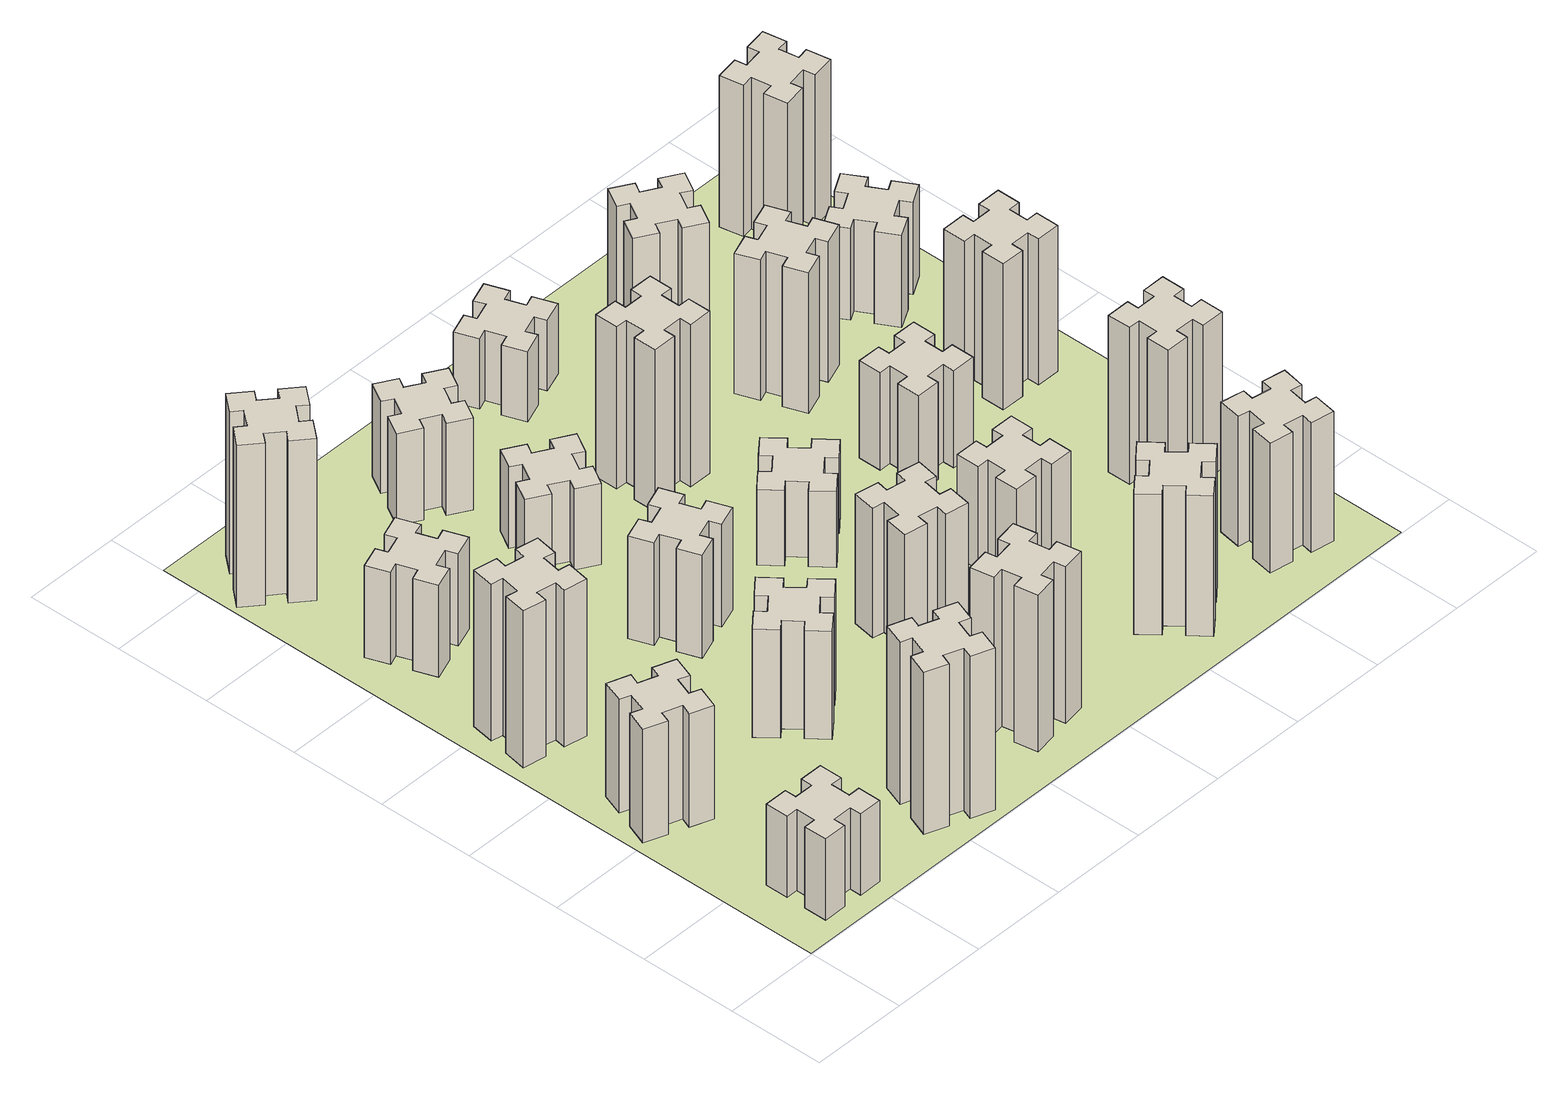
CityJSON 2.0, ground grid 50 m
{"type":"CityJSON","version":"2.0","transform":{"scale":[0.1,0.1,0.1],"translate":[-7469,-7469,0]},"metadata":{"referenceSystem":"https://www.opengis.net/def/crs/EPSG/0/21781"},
"CityObjects":{
"building1":{"type":"Building","attributes":{"class":"1000","function":"1000","usage":"1000","yearOfConstruction":2016,"roofType":"1000","measuredHeight":45,"storeysAboveGround":30,"storeysBelowGround":0},"geometry":[{"type":"Solid","lod":"1","boundaries":[[[[0,1,2,3,4,5,6,7,8,9,10,11,12,13,14,15,16,17,18,19]],[[17,16,20,21]],[[16,15,22,20]],[[15,14,23,22]],[[14,13,24,23]],[[13,12,25,24]],[[12,11,26,25]],[[11,10,27,26]],[[10,9,28,27]],[[9,8,29,28]],[[8,7,30,29]],[[7,6,31,30]],[[6,5,32,31]],[[5,4,33,32]],[[4,3,34,33]],[[3,2,35,34]],[[2,1,36,35]],[[1,0,37,36]],[[0,19,38,37]],[[19,18,39,38]],[[18,17,21,39]],[[24,25,26,27,28,29,30,31,32,33,34,35,36,37,38,39,21,20,22,23]]]]}]},
"building2":{"type":"Building","attributes":{"class":"1000","function":"1000","usage":"1000","yearOfConstruction":2016,"roofType":"1000","measuredHeight":63,"storeysAboveGround":30,"storeysBelowGround":0},"geometry":[{"type":"Solid","lod":"1","boundaries":[[[[40,41,42,43,44,45,46,47,48,49,50,51,52,53,54,55,56,57,58,59]],[[57,56,60,61]],[[56,55,62,60]],[[55,54,63,62]],[[54,53,64,63]],[[53,52,65,64]],[[52,51,66,65]],[[51,50,67,66]],[[50,49,68,67]],[[49,48,69,68]],[[48,47,70,69]],[[47,46,71,70]],[[46,45,72,71]],[[45,44,73,72]],[[44,43,74,73]],[[43,42,75,74]],[[42,41,76,75]],[[41,40,77,76]],[[40,59,78,77]],[[59,58,79,78]],[[58,57,61,79]],[[64,65,66,67,68,69,70,71,72,73,74,75,76,77,78,79,61,60,62,63]]]]}]},
"building3":{"type":"Building","attributes":{"class":"1000","function":"1000","usage":"1000","yearOfConstruction":2016,"roofType":"1000","measuredHeight":87,"storeysAboveGround":30,"storeysBelowGround":0},"geometry":[{"type":"Solid","lod":"1","boundaries":[[[[80,81,82,83,84,85,86,87,88,89,90,91,92,93,94,95,96,97,98,99]],[[97,96,100,101]],[[96,95,102,100]],[[95,94,103,102]],[[94,93,104,103]],[[93,92,105,104]],[[92,91,106,105]],[[91,90,107,106]],[[90,89,108,107]],[[89,88,109,108]],[[88,87,110,109]],[[87,86,111,110]],[[86,85,112,111]],[[85,84,113,112]],[[84,83,114,113]],[[83,82,115,114]],[[82,81,116,115]],[[81,80,117,116]],[[80,99,118,117]],[[99,98,119,118]],[[98,97,101,119]],[[104,105,106,107,108,109,110,111,112,113,114,115,116,117,118,119,101,100,102,103]]]]}]},
"building4":{"type":"Building","attributes":{"class":"1000","function":"1000","usage":"1000","yearOfConstruction":2016,"roofType":"1000","measuredHeight":51,"storeysAboveGround":30,"storeysBelowGround":0},"geometry":[{"type":"Solid","lod":"1","boundaries":[[[[120,121,122,123,124,125,126,127,128,129,130,131,132,133,134,135,136,137,138,139]],[[137,136,140,141]],[[136,135,142,140]],[[135,134,143,142]],[[134,133,144,143]],[[133,132,145,144]],[[132,131,146,145]],[[131,130,147,146]],[[130,129,148,147]],[[129,128,149,148]],[[128,127,150,149]],[[127,126,151,150]],[[126,125,152,151]],[[125,124,153,152]],[[124,123,154,153]],[[123,122,155,154]],[[122,121,156,155]],[[121,120,157,156]],[[120,139,158,157]],[[139,138,159,158]],[[138,137,141,159]],[[144,145,146,147,148,149,150,151,152,153,154,155,156,157,158,159,141,140,142,143]]]]}]},
"building5":{"type":"Building","attributes":{"class":"1000","function":"1000","usage":"1000","yearOfConstruction":2016,"roofType":"1000","measuredHeight":90,"storeysAboveGround":30,"storeysBelowGround":0},"geometry":[{"type":"Solid","lod":"1","boundaries":[[[[160,161,162,163,164,165,166,167,168,169,170,171,172,173,174,175,176,177,178,179]],[[177,176,180,181]],[[176,175,182,180]],[[175,174,183,182]],[[174,173,184,183]],[[173,172,185,184]],[[172,171,186,185]],[[171,170,187,186]],[[170,169,188,187]],[[169,168,189,188]],[[168,167,190,189]],[[167,166,191,190]],[[166,165,192,191]],[[165,164,193,192]],[[164,163,194,193]],[[163,162,195,194]],[[162,161,196,195]],[[161,160,197,196]],[[160,179,198,197]],[[179,178,199,198]],[[178,177,181,199]],[[184,185,186,187,188,189,190,191,192,193,194,195,196,197,198,199,181,180,182,183]]]]}]},
"building6":{"type":"Building","attributes":{"class":"1000","function":"1000","usage":"1000","yearOfConstruction":2016,"roofType":"1000","measuredHeight":90,"storeysAboveGround":30,"storeysBelowGround":0},"geometry":[{"type":"Solid","lod":"1","boundaries":[[[[200,201,202,203,204,205,206,207,208,209,210,211,212,213,214,215,216,217,218,219]],[[217,216,220,221]],[[216,215,222,220]],[[215,214,223,222]],[[214,213,224,223]],[[213,212,225,224]],[[212,211,226,225]],[[211,210,227,226]],[[210,209,228,227]],[[209,208,229,228]],[[208,207,230,229]],[[207,206,231,230]],[[206,205,232,231]],[[205,204,233,232]],[[204,203,234,233]],[[203,202,235,234]],[[202,201,236,235]],[[201,200,237,236]],[[200,219,238,237]],[[219,218,239,238]],[[218,217,221,239]],[[224,225,226,227,228,229,230,231,232,233,234,235,236,237,238,239,221,220,222,223]]]]}]},
"building7":{"type":"Building","attributes":{"class":"1000","function":"1000","usage":"1000","yearOfConstruction":2016,"roofType":"1000","measuredHeight":60,"storeysAboveGround":30,"storeysBelowGround":0},"geometry":[{"type":"Solid","lod":"1","boundaries":[[[[240,241,242,243,244,245,246,247,248,249,250,251,252,253,254,255,256,257,258,259]],[[257,256,260,261]],[[256,255,262,260]],[[255,254,263,262]],[[254,253,264,263]],[[253,252,265,264]],[[252,251,266,265]],[[251,250,267,266]],[[250,249,268,267]],[[249,248,269,268]],[[248,247,270,269]],[[247,246,271,270]],[[246,245,272,271]],[[245,244,273,272]],[[244,243,274,273]],[[243,242,275,274]],[[242,241,276,275]],[[241,240,277,276]],[[240,259,278,277]],[[259,258,279,278]],[[258,257,261,279]],[[264,265,266,267,268,269,270,271,272,273,274,275,276,277,278,279,261,260,262,263]]]]}]},
"building8":{"type":"Building","attributes":{"class":"1000","function":"1000","usage":"1000","yearOfConstruction":2016,"roofType":"1000","measuredHeight":57,"storeysAboveGround":30,"storeysBelowGround":0},"geometry":[{"type":"Solid","lod":"1","boundaries":[[[[280,281,282,283,284,285,286,287,288,289,290,291,292,293,294,295,296,297,298,299]],[[297,296,300,301]],[[296,295,302,300]],[[295,294,303,302]],[[294,293,304,303]],[[293,292,305,304]],[[292,291,306,305]],[[291,290,307,306]],[[290,289,308,307]],[[289,288,309,308]],[[288,287,310,309]],[[287,286,311,310]],[[286,285,312,311]],[[285,284,313,312]],[[284,283,314,313]],[[283,282,315,314]],[[282,281,316,315]],[[281,280,317,316]],[[280,299,318,317]],[[299,298,319,318]],[[298,297,301,319]],[[304,305,306,307,308,309,310,311,312,313,314,315,316,317,318,319,301,300,302,303]]]]}]},
"building9":{"type":"Building","attributes":{"class":"1000","function":"1000","usage":"1000","yearOfConstruction":2016,"roofType":"1000","measuredHeight":87,"storeysAboveGround":30,"storeysBelowGround":0},"geometry":[{"type":"Solid","lod":"1","boundaries":[[[[320,321,322,323,324,325,326,327,328,329,330,331,332,333,334,335,336,337,338,339]],[[337,336,340,341]],[[336,335,342,340]],[[335,334,343,342]],[[334,333,344,343]],[[333,332,345,344]],[[332,331,346,345]],[[331,330,347,346]],[[330,329,348,347]],[[329,328,349,348]],[[328,327,350,349]],[[327,326,351,350]],[[326,325,352,351]],[[325,324,353,352]],[[324,323,354,353]],[[323,322,355,354]],[[322,321,356,355]],[[321,320,357,356]],[[320,339,358,357]],[[339,338,359,358]],[[338,337,341,359]],[[344,345,346,347,348,349,350,351,352,353,354,355,356,357,358,359,341,340,342,343]]]]}]},
"building10":{"type":"Building","attributes":{"class":"1000","function":"1000","usage":"1000","yearOfConstruction":2016,"roofType":"1000","measuredHeight":45,"storeysAboveGround":30,"storeysBelowGround":0},"geometry":[{"type":"Solid","lod":"1","boundaries":[[[[360,361,362,363,364,365,366,367,368,369,370,371,372,373,374,375,376,377,378,379]],[[377,376,380,381]],[[376,375,382,380]],[[375,374,383,382]],[[374,373,384,383]],[[373,372,385,384]],[[372,371,386,385]],[[371,370,387,386]],[[370,369,388,387]],[[369,368,389,388]],[[368,367,390,389]],[[367,366,391,390]],[[366,365,392,391]],[[365,364,393,392]],[[364,363,394,393]],[[363,362,395,394]],[[362,361,396,395]],[[361,360,397,396]],[[360,379,398,397]],[[379,378,399,398]],[[378,377,381,399]],[[384,385,386,387,388,389,390,391,392,393,394,395,396,397,398,399,381,380,382,383]]]]}]},
"building11":{"type":"Building","attributes":{"class":"1000","function":"1000","usage":"1000","yearOfConstruction":2016,"roofType":"1000","measuredHeight":51,"storeysAboveGround":30,"storeysBelowGround":0},"geometry":[{"type":"Solid","lod":"1","boundaries":[[[[400,401,402,403,404,405,406,407,408,409,410,411,412,413,414,415,416,417,418,419]],[[417,416,420,421]],[[416,415,422,420]],[[415,414,423,422]],[[414,413,424,423]],[[413,412,425,424]],[[412,411,426,425]],[[411,410,427,426]],[[410,409,428,427]],[[409,408,429,428]],[[408,407,430,429]],[[407,406,431,430]],[[406,405,432,431]],[[405,404,433,432]],[[404,403,434,433]],[[403,402,435,434]],[[402,401,436,435]],[[401,400,437,436]],[[400,419,438,437]],[[419,418,439,438]],[[418,417,421,439]],[[424,425,426,427,428,429,430,431,432,433,434,435,436,437,438,439,421,420,422,423]]]]}]},
"building12":{"type":"Building","attributes":{"class":"1000","function":"1000","usage":"1000","yearOfConstruction":2016,"roofType":"1000","measuredHeight":72,"storeysAboveGround":30,"storeysBelowGround":0},"geometry":[{"type":"Solid","lod":"1","boundaries":[[[[440,441,442,443,444,445,446,447,448,449,450,451,452,453,454,455,456,457,458,459]],[[457,456,460,461]],[[456,455,462,460]],[[455,454,463,462]],[[454,453,464,463]],[[453,452,465,464]],[[452,451,466,465]],[[451,450,467,466]],[[450,449,468,467]],[[449,448,469,468]],[[448,447,470,469]],[[447,446,471,470]],[[446,445,472,471]],[[445,444,473,472]],[[444,443,474,473]],[[443,442,475,474]],[[442,441,476,475]],[[441,440,477,476]],[[440,459,478,477]],[[459,458,479,478]],[[458,457,461,479]],[[464,465,466,467,468,469,470,471,472,473,474,475,476,477,478,479,461,460,462,463]]]]}]},
"building13":{"type":"Building","attributes":{"class":"1000","function":"1000","usage":"1000","yearOfConstruction":2016,"roofType":"1000","measuredHeight":42,"storeysAboveGround":30,"storeysBelowGround":0},"geometry":[{"type":"Solid","lod":"1","boundaries":[[[[480,481,482,483,484,485,486,487,488,489,490,491,492,493,494,495,496,497,498,499]],[[497,496,500,501]],[[496,495,502,500]],[[495,494,503,502]],[[494,493,504,503]],[[493,492,505,504]],[[492,491,506,505]],[[491,490,507,506]],[[490,489,508,507]],[[489,488,509,508]],[[488,487,510,509]],[[487,486,511,510]],[[486,485,512,511]],[[485,484,513,512]],[[484,483,514,513]],[[483,482,515,514]],[[482,481,516,515]],[[481,480,517,516]],[[480,499,518,517]],[[499,498,519,518]],[[498,497,501,519]],[[504,505,506,507,508,509,510,511,512,513,514,515,516,517,518,519,501,500,502,503]]]]}]},
"building14":{"type":"Building","attributes":{"class":"1000","function":"1000","usage":"1000","yearOfConstruction":2016,"roofType":"1000","measuredHeight":90,"storeysAboveGround":30,"storeysBelowGround":0},"geometry":[{"type":"Solid","lod":"1","boundaries":[[[[520,521,522,523,524,525,526,527,528,529,530,531,532,533,534,535,536,537,538,539]],[[537,536,540,541]],[[536,535,542,540]],[[535,534,543,542]],[[534,533,544,543]],[[533,532,545,544]],[[532,531,546,545]],[[531,530,547,546]],[[530,529,548,547]],[[529,528,549,548]],[[528,527,550,549]],[[527,526,551,550]],[[526,525,552,551]],[[525,524,553,552]],[[524,523,554,553]],[[523,522,555,554]],[[522,521,556,555]],[[521,520,557,556]],[[520,539,558,557]],[[539,538,559,558]],[[538,537,541,559]],[[544,545,546,547,548,549,550,551,552,553,554,555,556,557,558,559,541,540,542,543]]]]}]},
"building15":{"type":"Building","attributes":{"class":"1000","function":"1000","usage":"1000","yearOfConstruction":2016,"roofType":"1000","measuredHeight":78,"storeysAboveGround":30,"storeysBelowGround":0},"geometry":[{"type":"Solid","lod":"1","boundaries":[[[[560,561,562,563,564,565,566,567,568,569,570,571,572,573,574,575,576,577,578,579]],[[577,576,580,581]],[[576,575,582,580]],[[575,574,583,582]],[[574,573,584,583]],[[573,572,585,584]],[[572,571,586,585]],[[571,570,587,586]],[[570,569,588,587]],[[569,568,589,588]],[[568,567,590,589]],[[567,566,591,590]],[[566,565,592,591]],[[565,564,593,592]],[[564,563,594,593]],[[563,562,595,594]],[[562,561,596,595]],[[561,560,597,596]],[[560,579,598,597]],[[579,578,599,598]],[[578,577,581,599]],[[584,585,586,587,588,589,590,591,592,593,594,595,596,597,598,599,581,580,582,583]]]]}]},
"building16":{"type":"Building","attributes":{"class":"1000","function":"1000","usage":"1000","yearOfConstruction":2016,"roofType":"1000","measuredHeight":57,"storeysAboveGround":30,"storeysBelowGround":0},"geometry":[{"type":"Solid","lod":"1","boundaries":[[[[600,601,602,603,604,605,606,607,608,609,610,611,612,613,614,615,616,617,618,619]],[[617,616,620,621]],[[616,615,622,620]],[[615,614,623,622]],[[614,613,624,623]],[[613,612,625,624]],[[612,611,626,625]],[[611,610,627,626]],[[610,609,628,627]],[[609,608,629,628]],[[608,607,630,629]],[[607,606,631,630]],[[606,605,632,631]],[[605,604,633,632]],[[604,603,634,633]],[[603,602,635,634]],[[602,601,636,635]],[[601,600,637,636]],[[600,619,638,637]],[[619,618,639,638]],[[618,617,621,639]],[[624,625,626,627,628,629,630,631,632,633,634,635,636,637,638,639,621,620,622,623]]]]}]},
"building17":{"type":"Building","attributes":{"class":"1000","function":"1000","usage":"1000","yearOfConstruction":2016,"roofType":"1000","measuredHeight":39,"storeysAboveGround":30,"storeysBelowGround":0},"geometry":[{"type":"Solid","lod":"1","boundaries":[[[[640,641,642,643,644,645,646,647,648,649,650,651,652,653,654,655,656,657,658,659]],[[657,656,660,661]],[[656,655,662,660]],[[655,654,663,662]],[[654,653,664,663]],[[653,652,665,664]],[[652,651,666,665]],[[651,650,667,666]],[[650,649,668,667]],[[649,648,669,668]],[[648,647,670,669]],[[647,646,671,670]],[[646,645,672,671]],[[645,644,673,672]],[[644,643,674,673]],[[643,642,675,674]],[[642,641,676,675]],[[641,640,677,676]],[[640,659,678,677]],[[659,658,679,678]],[[658,657,661,679]],[[664,665,666,667,668,669,670,671,672,673,674,675,676,677,678,679,661,660,662,663]]]]}]},
"building18":{"type":"Building","attributes":{"class":"1000","function":"1000","usage":"1000","yearOfConstruction":2016,"roofType":"1000","measuredHeight":54,"storeysAboveGround":30,"storeysBelowGround":0},"geometry":[{"type":"Solid","lod":"1","boundaries":[[[[680,681,682,683,684,685,686,687,688,689,690,691,692,693,694,695,696,697,698,699]],[[697,696,700,701]],[[696,695,702,700]],[[695,694,703,702]],[[694,693,704,703]],[[693,692,705,704]],[[692,691,706,705]],[[691,690,707,706]],[[690,689,708,707]],[[689,688,709,708]],[[688,687,710,709]],[[687,686,711,710]],[[686,685,712,711]],[[685,684,713,712]],[[684,683,714,713]],[[683,682,715,714]],[[682,681,716,715]],[[681,680,717,716]],[[680,699,718,717]],[[699,698,719,718]],[[698,697,701,719]],[[704,705,706,707,708,709,710,711,712,713,714,715,716,717,718,719,701,700,702,703]]]]}]},
"building19":{"type":"Building","attributes":{"class":"1000","function":"1000","usage":"1000","yearOfConstruction":2016,"roofType":"1000","measuredHeight":72,"storeysAboveGround":30,"storeysBelowGround":0},"geometry":[{"type":"Solid","lod":"1","boundaries":[[[[720,721,722,723,724,725,726,727,728,729,730,731,732,733,734,735,736,737,738,739]],[[737,736,740,741]],[[736,735,742,740]],[[735,734,743,742]],[[734,733,744,743]],[[733,732,745,744]],[[732,731,746,745]],[[731,730,747,746]],[[730,729,748,747]],[[729,728,749,748]],[[728,727,750,749]],[[727,726,751,750]],[[726,725,752,751]],[[725,724,753,752]],[[724,723,754,753]],[[723,722,755,754]],[[722,721,756,755]],[[721,720,757,756]],[[720,739,758,757]],[[739,738,759,758]],[[738,737,741,759]],[[744,745,746,747,748,749,750,751,752,753,754,755,756,757,758,759,741,740,742,743]]]]}]},
"building20":{"type":"Building","attributes":{"class":"1000","function":"1000","usage":"1000","yearOfConstruction":2016,"roofType":"1000","measuredHeight":78,"storeysAboveGround":30,"storeysBelowGround":0},"geometry":[{"type":"Solid","lod":"1","boundaries":[[[[760,761,762,763,764,765,766,767,768,769,770,771,772,773,774,775,776,777,778,779]],[[777,776,780,781]],[[776,775,782,780]],[[775,774,783,782]],[[774,773,784,783]],[[773,772,785,784]],[[772,771,786,785]],[[771,770,787,786]],[[770,769,788,787]],[[769,768,789,788]],[[768,767,790,789]],[[767,766,791,790]],[[766,765,792,791]],[[765,764,793,792]],[[764,763,794,793]],[[763,762,795,794]],[[762,761,796,795]],[[761,760,797,796]],[[760,779,798,797]],[[779,778,799,798]],[[778,777,781,799]],[[784,785,786,787,788,789,790,791,792,793,794,795,796,797,798,799,781,780,782,783]]]]}]},
"building21":{"type":"Building","attributes":{"class":"1000","function":"1000","usage":"1000","yearOfConstruction":2016,"roofType":"1000","measuredHeight":66,"storeysAboveGround":30,"storeysBelowGround":0},"geometry":[{"type":"Solid","lod":"1","boundaries":[[[[800,801,802,803,804,805,806,807,808,809,810,811,812,813,814,815,816,817,818,819]],[[817,816,820,821]],[[816,815,822,820]],[[815,814,823,822]],[[814,813,824,823]],[[813,812,825,824]],[[812,811,826,825]],[[811,810,827,826]],[[810,809,828,827]],[[809,808,829,828]],[[808,807,830,829]],[[807,806,831,830]],[[806,805,832,831]],[[805,804,833,832]],[[804,803,834,833]],[[803,802,835,834]],[[802,801,836,835]],[[801,800,837,836]],[[800,819,838,837]],[[819,818,839,838]],[[818,817,821,839]],[[824,825,826,827,828,829,830,831,832,833,834,835,836,837,838,839,821,820,822,823]]]]}]},
"building22":{"type":"Building","attributes":{"class":"1000","function":"1000","usage":"1000","yearOfConstruction":2016,"roofType":"1000","measuredHeight":87,"storeysAboveGround":30,"storeysBelowGround":0},"geometry":[{"type":"Solid","lod":"1","boundaries":[[[[840,841,842,843,844,845,846,847,848,849,850,851,852,853,854,855,856,857,858,859]],[[857,856,860,861]],[[856,855,862,860]],[[855,854,863,862]],[[854,853,864,863]],[[853,852,865,864]],[[852,851,866,865]],[[851,850,867,866]],[[850,849,868,867]],[[849,848,869,868]],[[848,847,870,869]],[[847,846,871,870]],[[846,845,872,871]],[[845,844,873,872]],[[844,843,874,873]],[[843,842,875,874]],[[842,841,876,875]],[[841,840,877,876]],[[840,859,878,877]],[[859,858,879,878]],[[858,857,861,879]],[[864,865,866,867,868,869,870,871,872,873,874,875,876,877,878,879,861,860,862,863]]]]}]},
"building23":{"type":"Building","attributes":{"class":"1000","function":"1000","usage":"1000","yearOfConstruction":2016,"roofType":"1000","measuredHeight":81,"storeysAboveGround":30,"storeysBelowGround":0},"geometry":[{"type":"Solid","lod":"1","boundaries":[[[[880,881,882,883,884,885,886,887,888,889,890,891,892,893,894,895,896,897,898,899]],[[897,896,900,901]],[[896,895,902,900]],[[895,894,903,902]],[[894,893,904,903]],[[893,892,905,904]],[[892,891,906,905]],[[891,890,907,906]],[[890,889,908,907]],[[889,888,909,908]],[[888,887,910,909]],[[887,886,911,910]],[[886,885,912,911]],[[885,884,913,912]],[[884,883,914,913]],[[883,882,915,914]],[[882,881,916,915]],[[881,880,917,916]],[[880,899,918,917]],[[899,898,919,918]],[[898,897,901,919]],[[904,905,906,907,908,909,910,911,912,913,914,915,916,917,918,919,901,900,902,903]]]]}]},
"building24":{"type":"Building","attributes":{"class":"1000","function":"1000","usage":"1000","yearOfConstruction":2016,"roofType":"1000","measuredHeight":51,"storeysAboveGround":30,"storeysBelowGround":0},"geometry":[{"type":"Solid","lod":"1","boundaries":[[[[920,921,922,923,924,925,926,927,928,929,930,931,932,933,934,935,936,937,938,939]],[[937,936,940,941]],[[936,935,942,940]],[[935,934,943,942]],[[934,933,944,943]],[[933,932,945,944]],[[932,931,946,945]],[[931,930,947,946]],[[930,929,948,947]],[[929,928,949,948]],[[928,927,950,949]],[[927,926,951,950]],[[926,925,952,951]],[[925,924,953,952]],[[924,923,954,953]],[[923,922,955,954]],[[922,921,956,955]],[[921,920,957,956]],[[920,939,958,957]],[[939,938,959,958]],[[938,937,941,959]],[[944,945,946,947,948,949,950,951,952,953,954,955,956,957,958,959,941,940,942,943]]]]}]},
"building25":{"type":"Building","attributes":{"class":"1000","function":"1000","usage":"1000","yearOfConstruction":2016,"roofType":"1000","measuredHeight":84,"storeysAboveGround":30,"storeysBelowGround":0},"geometry":[{"type":"Solid","lod":"1","boundaries":[[[[960,961,962,963,964,965,966,967,968,969,970,971,972,973,974,975,976,977,978,979]],[[977,976,980,981]],[[976,975,982,980]],[[975,974,983,982]],[[974,973,984,983]],[[973,972,985,984]],[[972,971,986,985]],[[971,970,987,986]],[[970,969,988,987]],[[969,968,989,988]],[[968,967,990,989]],[[967,966,991,990]],[[966,965,992,991]],[[965,964,993,992]],[[964,963,994,993]],[[963,962,995,994]],[[962,961,996,995]],[[961,960,997,996]],[[960,979,998,997]],[[979,978,999,998]],[[978,977,981,999]],[[984,985,986,987,988,989,990,991,992,993,994,995,996,997,998,999,981,980,982,983]]]]}]},
"landuse1":{"type":"LandUse","attributes":{"name":"plot1","function":"1010"},"geometry":[{"type":"MultiSurface","lod":"1","boundaries":[[[1000,1001,1002,1003]]]}]}
},
"vertices":[
[265,325,0],[265,225,0],[205,225,0],[205,105,0],[325,105,0],[325,165,0],[425,165,0],[425,105,0],[545,105,0],[545,225,0],[485,225,0],[485,325,0],[545,325,0],[545,445,0],[425,445,0],[425,385,0],[325,385,0],[325,445,0],[205,445,0],[205,325,0],[325,385,450],[325,445,450],[425,385,450],[425,445,450],[545,445,450],[545,325,450],[485,325,450],[485,225,450],[545,225,450],[545,105,450],[425,105,450],[425,165,450],[325,165,450],[325,105,450],[205,105,450],[205,225,450],[265,225,450],[265,325,450],[205,325,450],[205,445,450],
[189,1200,0],[155,1106,0],[99,1127,0],[57,1014,0],[170,973,0],[191,1029,0],[285,995,0],[264,939,0],[377,897,0],[418,1010,0],[362,1031,0],[396,1125,0],[452,1104,0],[493,1217,0],[380,1258,0],[360,1202,0],[266,1236,0],[287,1292,0],[174,1333,0],[133,1220,0],[266,1236,630],[287,1292,630],[360,1202,630],[380,1258,630],[493,1217,630],[452,1104,630],[396,1125,630],[362,1031,630],[418,1010,630],[377,897,630],[264,939,630],[285,995,630],[191,1029,630],[170,973,630],[57,1014,630],[99,1127,630],[155,1106,630],[189,1200,630],[133,1220,630],[174,1333,630],
[176,1924,0],[158,1825,0],[99,1836,0],[78,1717,0],[197,1697,0],[207,1756,0],[305,1738,0],[295,1679,0],[413,1658,0],[434,1777,0],[375,1787,0],[392,1885,0],[451,1875,0],[472,1993,0],[354,2014,0],[344,1955,0],[245,1972,0],[256,2031,0],[137,2052,0],[117,1934,0],[245,1972,870],[256,2031,870],[344,1955,870],[354,2014,870],[472,1993,870],[451,1875,870],[392,1885,870],[375,1787,870],[434,1777,870],[413,1658,870],[295,1679,870],[305,1738,870],[207,1756,870],[197,1697,870],[78,1717,870],[99,1836,870],[158,1825,870],[176,1924,870],[117,1934,870],[137,2052,870],
[385,2716,0],[291,2682,0],[270,2738,0],[157,2697,0],[199,2584,0],[255,2605,0],[289,2511,0],[233,2490,0],[274,2377,0],[387,2419,0],[366,2475,0],[460,2509,0],[480,2453,0],[593,2494,0],[552,2607,0],[496,2586,0],[462,2680,0],[518,2700,0],[477,2813,0],[364,2772,0],[462,2680,510],[518,2700,510],[496,2586,510],[552,2607,510],[593,2494,510],[480,2453,510],[460,2509,510],[366,2475,510],[387,2419,510],[274,2377,510],[233,2490,510],[289,2511,510],[255,2605,510],[199,2584,510],[157,2697,510],[270,2738,510],[291,2682,510],[385,2716,510],[364,2772,510],[477,2813,510],
[1029,360,0],[995,266,0],[939,287,0],[897,174,0],[1010,133,0],[1031,189,0],[1125,155,0],[1104,99,0],[1217,57,0],[1258,170,0],[1202,191,0],[1236,285,0],[1292,264,0],[1333,377,0],[1220,418,0],[1200,362,0],[1106,396,0],[1127,452,0],[1014,493,0],[973,380,0],[1106,396,900],[1127,452,900],[1200,362,900],[1220,418,900],[1333,377,900],[1292,264,900],[1236,285,900],[1202,191,900],[1258,170,900],[1217,57,900],[1104,99,900],[1125,155,900],[1031,189,900],[1010,133,900],[897,174,900],[939,287,900],[995,266,900],[1029,360,900],[973,380,900],[1014,493,900],
[384,3387,0],[308,3452,0],[346,3498,0],[254,3575,0],[177,3483,0],[223,3444,0],[159,3368,0],[113,3406,0],[36,3314,0],[128,3237,0],[166,3283,0],[243,3219,0],[204,3173,0],[296,3096,0],[373,3188,0],[327,3226,0],[392,3303,0],[438,3264,0],[515,3356,0],[423,3433,0],[392,3303,900],[438,3264,900],[327,3226,900],[373,3188,900],[296,3096,900],[204,3173,900],[243,3219,900],[166,3283,900],[128,3237,900],[36,3314,900],[113,3406,900],[159,3368,900],[223,3444,900],[177,3483,900],[254,3575,900],[346,3498,900],[308,3452,900],[384,3387,900],[423,3433,900],[515,3356,900],
[1148,999,0],[1224,1063,0],[1263,1017,0],[1355,1094,0],[1278,1186,0],[1232,1148,0],[1167,1224,0],[1213,1263,0],[1136,1355,0],[1044,1278,0],[1083,1232,0],[1006,1167,0],[968,1213,0],[876,1136,0],[953,1044,0],[999,1083,0],[1063,1006,0],[1017,968,0],[1094,876,0],[1186,953,0],[1063,1006,600],[1017,968,600],[999,1083,600],[953,1044,600],[876,1136,600],[968,1213,600],[1006,1167,600],[1083,1232,600],[1044,1278,600],[1136,1355,600],[1213,1263,600],[1167,1224,600],[1232,1148,600],[1278,1186,600],[1355,1094,600],[1263,1017,600],[1224,1063,600],[1148,999,600],[1186,953,600],[1094,876,600],
[1336,1846,0],[1302,1940,0],[1358,1960,0],[1317,2073,0],[1204,2032,0],[1225,1976,0],[1131,1942,0],[1110,1998,0],[997,1957,0],[1039,1844,0],[1095,1865,0],[1129,1771,0],[1073,1750,0],[1114,1637,0],[1227,1679,0],[1206,1735,0],[1300,1769,0],[1320,1713,0],[1433,1754,0],[1392,1867,0],[1300,1769,570],[1320,1713,570],[1206,1735,570],[1227,1679,570],[1114,1637,570],[1073,1750,570],[1129,1771,570],[1095,1865,570],[1039,1844,570],[997,1957,570],[1110,1998,570],[1131,1942,570],[1225,1976,570],[1204,2032,570],[1317,2073,570],[1358,1960,570],[1302,1940,570],[1336,1846,570],[1392,1867,570],[1433,1754,570],
[1785,492,0],[1687,475,0],[1677,534,0],[1558,513,0],[1579,395,0],[1638,405,0],[1656,307,0],[1597,297,0],[1617,178,0],[1736,199,0],[1725,258,0],[1824,276,0],[1834,217,0],[1952,237,0],[1931,356,0],[1872,345,0],[1855,444,0],[1914,454,0],[1893,572,0],[1775,551,0],[1855,444,870],[1914,454,870],[1872,345,870],[1931,356,870],[1952,237,870],[1834,217,870],[1824,276,870],[1725,258,870],[1736,199,870],[1617,178,870],[1597,297,870],[1656,307,870],[1638,405,870],[1579,395,870],[1558,513,870],[1677,534,870],[1687,475,870],[1785,492,870],[1775,551,870],[1893,572,870],
[1117,2525,0],[1204,2475,0],[1174,2423,0],[1278,2363,0],[1338,2467,0],[1286,2497,0],[1336,2584,0],[1388,2554,0],[1448,2658,0],[1344,2718,0],[1314,2666,0],[1227,2716,0],[1257,2768,0],[1153,2828,0],[1093,2724,0],[1145,2694,0],[1095,2607,0],[1043,2637,0],[983,2533,0],[1087,2473,0],[1095,2607,450],[1043,2637,450],[1145,2694,450],[1093,2724,450],[1153,2828,450],[1257,2768,450],[1227,2716,450],[1314,2666,450],[1344,2718,450],[1448,2658,450],[1388,2554,450],[1336,2584,450],[1286,2497,450],[1338,2467,450],[1278,2363,450],[1174,2423,450],[1204,2475,450],[1117,2525,450],[1087,2473,450],[983,2533,450],
[1214,3306,0],[1127,3356,0],[1157,3408,0],[1053,3468,0],[993,3364,0],[1045,3334,0],[995,3247,0],[943,3277,0],[883,3173,0],[987,3113,0],[1017,3165,0],[1104,3115,0],[1074,3063,0],[1178,3003,0],[1238,3107,0],[1186,3137,0],[1236,3224,0],[1288,3194,0],[1348,3298,0],[1244,3358,0],[1236,3224,510],[1288,3194,510],[1186,3137,510],[1238,3107,510],[1178,3003,510],[1074,3063,510],[1104,3115,510],[1017,3165,510],[987,3113,510],[883,3173,510],[943,3277,510],[995,3247,510],[1045,3334,510],[993,3364,510],[1053,3468,510],[1157,3408,510],[1127,3356,510],[1214,3306,510],[1244,3358,510],[1348,3298,510],
[1924,1215,0],[1825,1232,0],[1836,1291,0],[1717,1312,0],[1697,1194,0],[1756,1184,0],[1738,1085,0],[1679,1096,0],[1658,977,0],[1777,957,0],[1787,1016,0],[1885,998,0],[1875,939,0],[1993,918,0],[2014,1037,0],[1955,1047,0],[1972,1145,0],[2031,1135,0],[2052,1253,0],[1934,1274,0],[1972,1145,720],[2031,1135,720],[1955,1047,720],[2014,1037,720],[1993,918,720],[1875,939,720],[1885,998,720],[1787,1016,720],[1777,957,720],[1658,977,720],[1679,1096,720],[1738,1085,720],[1756,1184,720],[1697,1194,720],[1717,1312,720],[1836,1291,720],[1825,1232,720],[1924,1215,720],[1934,1274,720],[2052,1253,720],
[1839,1823,0],[1903,1746,0],[1857,1708,0],[1934,1616,0],[2026,1693,0],[1988,1739,0],[2064,1803,0],[2103,1757,0],[2195,1834,0],[2118,1926,0],[2072,1888,0],[2007,1964,0],[2053,2003,0],[1976,2095,0],[1884,2018,0],[1923,1972,0],[1846,1907,0],[1808,1953,0],[1716,1876,0],[1793,1784,0],[1846,1907,420],[1808,1953,420],[1923,1972,420],[1884,2018,420],[1976,2095,420],[2053,2003,420],[2007,1964,420],[2072,1888,420],[2118,1926,420],[2195,1834,420],[2103,1757,420],[2064,1803,420],[1988,1739,420],[2026,1693,420],[1934,1616,420],[1857,1708,420],[1903,1746,420],[1839,1823,420],[1793,1784,420],[1716,1876,420],
[1905,2705,0],[1805,2705,0],[1805,2765,0],[1685,2765,0],[1685,2645,0],[1745,2645,0],[1745,2545,0],[1685,2545,0],[1685,2425,0],[1805,2425,0],[1805,2485,0],[1905,2485,0],[1905,2425,0],[2025,2425,0],[2025,2545,0],[1965,2545,0],[1965,2645,0],[2025,2645,0],[2025,2765,0],[1905,2765,0],[1965,2645,900],[2025,2645,900],[1965,2545,900],[2025,2545,900],[2025,2425,900],[1905,2425,900],[1905,2485,900],[1805,2485,900],[1805,2425,900],[1685,2425,900],[1685,2545,900],[1745,2545,900],[1745,2645,900],[1685,2645,900],[1685,2765,900],[1805,2765,900],[1805,2705,900],[1905,2705,900],[1905,2765,900],[2025,2765,900],
[2728,259,0],[2804,323,0],[2843,277,0],[2935,354,0],[2858,446,0],[2812,408,0],[2747,484,0],[2793,523,0],[2716,615,0],[2624,538,0],[2663,492,0],[2586,427,0],[2548,473,0],[2456,396,0],[2533,304,0],[2579,343,0],[2643,266,0],[2597,228,0],[2674,136,0],[2766,213,0],[2643,266,780],[2597,228,780],[2579,343,780],[2533,304,780],[2456,396,780],[2548,473,780],[2586,427,780],[2663,492,780],[2624,538,780],[2716,615,780],[2793,523,780],[2747,484,780],[2812,408,780],[2858,446,780],[2935,354,780],[2843,277,780],[2804,323,780],[2728,259,780],[2766,213,780],[2674,136,780],
[2385,1165,0],[2385,1065,0],[2325,1065,0],[2325,945,0],[2445,945,0],[2445,1005,0],[2545,1005,0],[2545,945,0],[2665,945,0],[2665,1065,0],[2605,1065,0],[2605,1165,0],[2665,1165,0],[2665,1285,0],[2545,1285,0],[2545,1225,0],[2445,1225,0],[2445,1285,0],[2325,1285,0],[2325,1165,0],[2445,1225,570],[2445,1285,570],[2545,1225,570],[2545,1285,570],[2665,1285,570],[2665,1165,570],[2605,1165,570],[2605,1065,570],[2665,1065,570],[2665,945,570],[2545,945,570],[2545,1005,570],[2445,1005,570],[2445,945,570],[2325,945,570],[2325,1065,570],[2385,1065,570],[2385,1165,570],[2325,1165,570],[2325,1285,570],
[1865,3556,0],[1771,3522,0],[1750,3578,0],[1637,3537,0],[1679,3424,0],[1735,3445,0],[1769,3351,0],[1713,3330,0],[1754,3217,0],[1867,3259,0],[1846,3315,0],[1940,3349,0],[1960,3293,0],[2073,3334,0],[2032,3447,0],[1976,3426,0],[1942,3520,0],[1998,3540,0],[1957,3653,0],[1844,3612,0],[1942,3520,390],[1998,3540,390],[1976,3426,390],[2032,3447,390],[2073,3334,390],[1960,3293,390],[1940,3349,390],[1846,3315,390],[1867,3259,390],[1754,3217,390],[1713,3330,390],[1769,3351,390],[1735,3445,390],[1679,3424,390],[1637,3537,390],[1750,3578,390],[1771,3522,390],[1865,3556,390],[1844,3612,390],[1957,3653,390],
[2805,1805,0],[2805,1905,0],[2865,1905,0],[2865,2025,0],[2745,2025,0],[2745,1965,0],[2645,1965,0],[2645,2025,0],[2525,2025,0],[2525,1905,0],[2585,1905,0],[2585,1805,0],[2525,1805,0],[2525,1685,0],[2645,1685,0],[2645,1745,0],[2745,1745,0],[2745,1685,0],[2865,1685,0],[2865,1805,0],[2745,1745,540],[2745,1685,540],[2645,1745,540],[2645,1685,540],[2525,1685,540],[2525,1805,540],[2585,1805,540],[2585,1905,540],[2525,1905,540],[2525,2025,540],[2645,2025,540],[2645,1965,540],[2745,1965,540],[2745,2025,540],[2865,2025,540],[2865,1905,540],[2805,1905,540],[2805,1805,540],[2865,1805,540],[2865,1685,540],
[3236,444,0],[3218,345,0],[3159,356,0],[3138,237,0],[3257,217,0],[3267,276,0],[3365,258,0],[3355,199,0],[3473,178,0],[3494,297,0],[3435,307,0],[3452,405,0],[3511,395,0],[3532,513,0],[3414,534,0],[3404,475,0],[3305,492,0],[3316,551,0],[3197,572,0],[3177,454,0],[3305,492,720],[3316,551,720],[3404,475,720],[3414,534,720],[3532,513,720],[3511,395,720],[3452,405,720],[3435,307,720],[3494,297,720],[3473,178,720],[3355,199,720],[3365,258,720],[3267,276,720],[3257,217,720],[3138,237,720],[3159,356,720],[3218,345,720],[3236,444,720],[3177,454,720],[3197,572,720],
[2816,2586,0],[2782,2680,0],[2838,2700,0],[2797,2813,0],[2684,2772,0],[2705,2716,0],[2611,2682,0],[2590,2738,0],[2477,2697,0],[2519,2584,0],[2575,2605,0],[2609,2511,0],[2553,2490,0],[2594,2377,0],[2707,2419,0],[2686,2475,0],[2780,2509,0],[2800,2453,0],[2913,2494,0],[2872,2607,0],[2780,2509,780],[2800,2453,780],[2686,2475,780],[2707,2419,780],[2594,2377,780],[2553,2490,780],[2609,2511,780],[2575,2605,780],[2519,2584,780],[2477,2697,780],[2590,2738,780],[2611,2682,780],[2705,2716,780],[2684,2772,780],[2797,2813,780],[2838,2700,780],[2782,2680,780],[2816,2586,780],[2872,2607,780],[2913,2494,780],
[2694,3306,0],[2607,3356,0],[2637,3408,0],[2533,3468,0],[2473,3364,0],[2525,3334,0],[2475,3247,0],[2423,3277,0],[2363,3173,0],[2467,3113,0],[2497,3165,0],[2584,3115,0],[2554,3063,0],[2658,3003,0],[2718,3107,0],[2666,3137,0],[2716,3224,0],[2768,3194,0],[2828,3298,0],[2724,3358,0],[2716,3224,660],[2768,3194,660],[2666,3137,660],[2718,3107,660],[2658,3003,660],[2554,3063,660],[2584,3115,660],[2497,3165,660],[2467,3113,660],[2363,3173,660],[2423,3277,660],[2475,3247,660],[2525,3334,660],[2473,3364,660],[2533,3468,660],[2637,3408,660],[2607,3356,660],[2694,3306,660],[2724,3358,660],[2828,3298,660],
[3285,905,0],[3385,905,0],[3385,845,0],[3505,845,0],[3505,965,0],[3445,965,0],[3445,1065,0],[3505,1065,0],[3505,1185,0],[3385,1185,0],[3385,1125,0],[3285,1125,0],[3285,1185,0],[3165,1185,0],[3165,1065,0],[3225,1065,0],[3225,965,0],[3165,965,0],[3165,845,0],[3285,845,0],[3225,965,870],[3165,965,870],[3225,1065,870],[3165,1065,870],[3165,1185,870],[3285,1185,870],[3285,1125,870],[3385,1125,870],[3385,1185,870],[3505,1185,870],[3505,1065,870],[3445,1065,870],[3445,965,870],[3505,965,870],[3505,845,870],[3385,845,870],[3385,905,870],[3285,905,870],[3285,845,870],[3165,845,870],
[3225,2005,0],[3225,1905,0],[3165,1905,0],[3165,1785,0],[3285,1785,0],[3285,1845,0],[3385,1845,0],[3385,1785,0],[3505,1785,0],[3505,1905,0],[3445,1905,0],[3445,2005,0],[3505,2005,0],[3505,2125,0],[3385,2125,0],[3385,2065,0],[3285,2065,0],[3285,2125,0],[3165,2125,0],[3165,2005,0],[3285,2065,810],[3285,2125,810],[3385,2065,810],[3385,2125,810],[3505,2125,810],[3505,2005,810],[3445,2005,810],[3445,1905,810],[3505,1905,810],[3505,1785,810],[3385,1785,810],[3385,1845,810],[3285,1845,810],[3285,1785,810],[3165,1785,810],[3165,1905,810],[3225,1905,810],[3225,2005,810],[3165,2005,810],[3165,2125,810],
[3456,2707,0],[3406,2794,0],[3458,2824,0],[3398,2928,0],[3294,2868,0],[3324,2816,0],[3237,2766,0],[3207,2818,0],[3103,2758,0],[3163,2654,0],[3215,2684,0],[3265,2597,0],[3213,2567,0],[3273,2463,0],[3377,2523,0],[3347,2575,0],[3434,2625,0],[3464,2573,0],[3568,2633,0],[3508,2737,0],[3434,2625,510],[3464,2573,510],[3347,2575,510],[3377,2523,510],[3273,2463,510],[3213,2567,510],[3265,2597,510],[3215,2684,510],[3163,2654,510],[3103,2758,510],[3207,2818,510],[3237,2766,510],[3324,2816,510],[3294,2868,510],[3398,2928,510],[3458,2824,510],[3406,2794,510],[3456,2707,510],[3508,2737,510],[3568,2633,510],
[3552,3305,0],[3535,3404,0],[3594,3414,0],[3573,3532,0],[3455,3511,0],[3465,3452,0],[3367,3435,0],[3357,3494,0],[3238,3473,0],[3259,3355,0],[3318,3365,0],[3336,3267,0],[3277,3257,0],[3297,3138,0],[3416,3159,0],[3405,3218,0],[3504,3236,0],[3514,3177,0],[3632,3197,0],[3611,3316,0],[3504,3236,840],[3514,3177,840],[3405,3218,840],[3416,3159,840],[3297,3138,840],[3277,3257,840],[3336,3267,840],[3318,3365,840],[3259,3355,840],[3238,3473,840],[3357,3494,840],[3367,3435,840],[3465,3452,840],[3455,3511,840],[3573,3532,840],[3594,3414,840],[3535,3404,840],[3552,3305,840],[3611,3316,840],[3632,3197,840],
[5,3705,0],[3705,3705,0],[3705,5,0],[5,5,0]
]}
